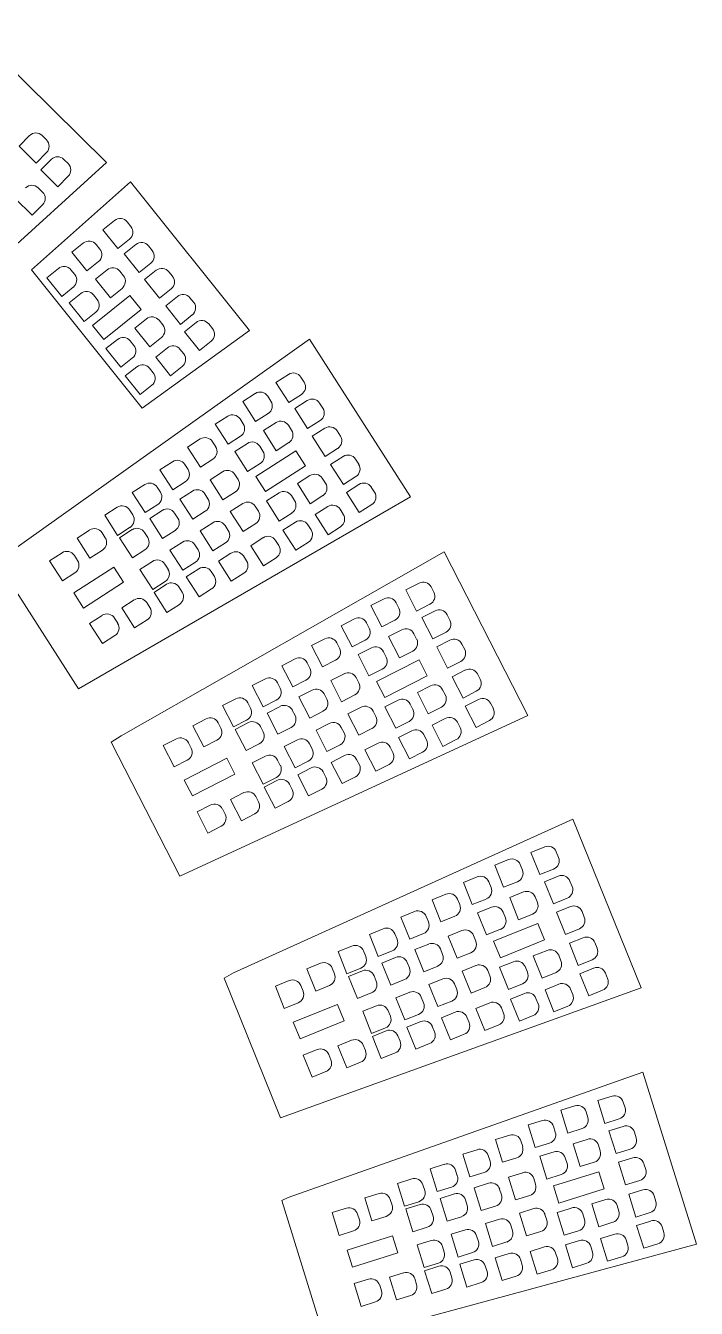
# Model space of a CAD drawing. Header units: millimetres. Extents: x -84 to 575, y 84 to 995.
# Drawn here: x 444.5 to 557, y 706.8 to 921.9 of the extents above; entities that cross this region are included whole.
import ezdxf

# ---------------------------------------------------------------- set-up
doc = ezdxf.new("R2010")
doc.units = ezdxf.units.MM

msp = doc.modelspace()

# ---------------------------------------------------------------- linework, layer by layer
at = {"color": 7, "linetype": 'Continuous', "lineweight": 15}
for p, q in [((434.86, 921.93), (458.08, 898.98)), ((443.44, 901.71), (445.19, 903.49)), ((447.32, 903.5), (448.03, 902.8)), ((446.28, 898.9), (443.44, 901.71)), ((448.04, 900.68), (446.28, 898.9)), ((447.07, 897.73), (448.82, 899.5)), ((450.95, 899.51), (451.66, 898.81)), ((458.08, 898.98), (410.46, 855.74)), ((449.91, 894.91), (447.07, 897.73)), ((445.53, 880.97), (462.1, 895.75)), ((451.67, 896.69), (449.91, 894.91)), ((462.1, 895.75), (482.06, 870.8)), ((445.61, 890.13), (442.77, 892.95)), ((446.65, 894.74), (447.36, 894.03)), ((447.37, 891.91), (445.61, 890.13)), ((457.48, 887.71), (459.43, 889.27)), ((461.54, 889.03), (462.16, 888.25)), ((459.97, 884.58), (457.48, 887.71)), ((452.27, 883.93), (454.23, 885.5)), ((456.33, 885.26), (456.96, 884.48)), ((461.93, 886.14), (459.97, 884.58)), ((461.06, 883.68), (463.02, 885.24)), ((465.12, 885.01), (465.75, 884.22)), ((454.77, 880.81), (452.27, 883.93)), ((456.72, 882.37), (454.77, 880.81)), ((463.56, 880.55), (461.06, 883.68)), ((465.51, 882.12), (463.56, 880.55)), ((445.53, 880.97), (464.07, 857.8)), ((448.07, 879.65), (450.02, 881.21)), ((452.13, 880.98), (452.76, 880.2)), ((456.24, 879.45), (458.19, 881.01)), ((460.3, 880.77), (460.92, 879.99)), ((464.47, 879.35), (466.43, 880.92)), ((468.53, 880.68), (469.16, 879.9)), ((450.57, 876.53), (448.07, 879.65)), ((452.52, 878.09), (450.57, 876.53)), ((458.74, 876.32), (456.24, 879.45)), ((460.69, 877.88), (458.74, 876.32)), ((466.97, 876.23), (464.47, 879.35)), ((468.93, 877.79), (466.97, 876.23)), ((451.82, 875.46), (453.78, 877.03)), ((454.32, 872.34), (451.82, 875.46)), ((455.76, 871.66), (462.01, 876.66)), ((455.88, 876.79), (456.51, 876.01)), ((462.01, 876.66), (463.88, 874.32)), ((468.02, 874.98), (469.98, 876.54)), ((472.08, 876.31), (472.71, 875.52)), ((456.27, 873.9), (454.32, 872.34)), ((463.88, 874.32), (457.63, 869.32)), ((470.52, 871.85), (468.02, 874.98)), ((472.47, 873.42), (470.52, 871.85)), ((457.63, 869.32), (455.76, 871.66)), ((462.83, 871.2), (464.79, 872.76)), ((465.33, 868.08), (462.83, 871.2)), ((466.89, 872.53), (467.52, 871.75)), ((471.16, 870.59), (473.12, 872.16)), ((475.23, 871.92), (475.85, 871.14)), ((441.78, 833.55), (492.13, 869.35)), ((457.98, 867.77), (459.93, 869.33)), ((462.04, 869.1), (462.67, 868.31)), ((482.06, 870.8), (464.07, 857.8)), ((467.28, 869.64), (465.33, 868.08)), ((473.66, 867.47), (471.16, 870.59)), ((475.62, 869.03), (473.66, 867.47)), ((492.13, 869.35), (509.04, 842.92)), ((460.48, 864.64), (457.98, 867.77)), ((466.34, 866.35), (468.29, 867.91)), ((470.4, 867.67), (471.03, 866.89)), ((462.43, 866.21), (460.48, 864.64)), ((461.24, 863.19), (463.19, 864.75)), ((468.84, 863.22), (466.34, 866.35)), ((470.79, 864.79), (468.84, 863.22)), ((463.74, 860.06), (461.24, 863.19)), ((465.3, 864.51), (465.93, 863.73)), ((486.5, 862.12), (488.61, 863.46)), ((490.68, 863.01), (491.22, 862.17)), ((465.69, 861.63), (463.74, 860.06)), ((488.66, 858.75), (486.5, 862.12)), ((480.93, 858.91), (483.04, 860.26)), ((483.09, 855.54), (480.93, 858.91)), ((485.11, 859.8), (485.65, 858.96)), ((490.76, 860.09), (488.66, 858.75)), ((489.65, 857.73), (491.75, 859.08)), ((493.82, 858.63), (494.36, 857.78)), ((476.3, 855.1), (478.41, 856.44)), ((485.19, 856.89), (483.09, 855.54)), ((491.8, 854.36), (489.65, 857.73)), ((478.46, 851.73), (476.3, 855.1)), ((480.48, 855.99), (481.02, 855.15)), ((484.4, 854.03), (486.51, 855.38)), ((486.56, 850.66), (484.4, 854.03)), ((488.58, 854.92), (489.12, 854.08)), ((493.91, 855.71), (491.8, 854.36)), ((492.58, 853.07), (494.69, 854.42)), ((496.76, 853.97), (497.3, 853.12)), ((471.67, 851.28), (473.78, 852.63)), ((475.85, 852.17), (476.39, 851.33)), ((480.56, 853.07), (478.46, 851.73)), ((479.59, 850.54), (481.7, 851.88)), ((488.66, 852.01), (486.56, 850.66)), ((494.74, 849.7), (492.58, 853.07)), ((473.83, 847.91), (471.67, 851.28)), ((481.75, 847.17), (479.59, 850.54)), ((483.11, 846.34), (489.84, 850.65)), ((483.77, 851.43), (484.31, 850.59)), ((489.84, 850.65), (491.46, 848.13)), ((496.84, 851.05), (494.74, 849.7)), ((495.65, 848.35), (497.76, 849.7)), ((467.04, 847.46), (469.15, 848.81)), ((469.2, 844.09), (467.04, 847.46)), ((471.22, 848.36), (471.76, 847.51)), ((475.93, 849.26), (473.83, 847.91)), ((483.85, 848.51), (481.75, 847.17)), ((491.46, 848.13), (484.72, 843.81)), ((497.81, 844.98), (495.65, 848.35)), ((499.83, 849.24), (500.37, 848.4)), ((471.3, 845.44), (469.2, 844.09)), ((475.44, 845.77), (477.55, 847.12)), ((477.6, 842.4), (475.44, 845.77)), ((479.62, 846.67), (480.16, 845.82)), ((484.72, 843.81), (483.11, 846.34)), ((490.09, 845.14), (492.2, 846.49)), ((494.27, 846.03), (494.81, 845.19)), ((499.91, 846.33), (497.81, 844.98)), ((462.41, 843.65), (464.52, 845)), ((464.57, 840.28), (462.41, 843.65)), ((466.59, 844.54), (467.13, 843.7)), ((470.39, 842.54), (472.49, 843.89)), ((474.56, 843.43), (475.1, 842.59)), ((479.7, 843.75), (477.6, 842.4)), ((484.91, 842.24), (487.01, 843.58)), ((492.25, 841.77), (490.09, 845.14)), ((498.31, 843.66), (500.42, 845.01)), ((500.47, 840.29), (498.31, 843.66)), ((502.49, 844.55), (503.03, 843.71)), ((509.04, 842.92), (453.4, 810.71)), ((457.78, 839.83), (459.89, 841.18)), ((466.67, 841.63), (464.57, 840.28)), ((472.54, 839.17), (470.39, 842.54)), ((478.84, 840.46), (480.95, 841.81)), ((483.02, 841.35), (483.56, 840.51)), ((487.06, 838.87), (484.91, 842.24)), ((489.08, 843.13), (489.62, 842.29)), ((494.35, 843.12), (492.25, 841.77)), ((493.07, 839.94), (495.18, 841.29)), ((502.58, 841.64), (500.47, 840.29)), ((459.94, 836.46), (457.78, 839.83)), ((461.96, 840.72), (462.5, 839.88)), ((465.33, 839.3), (467.44, 840.65)), ((467.49, 835.94), (465.33, 839.3)), ((469.51, 840.2), (470.05, 839.35)), ((474.65, 840.52), (472.54, 839.17)), ((481, 837.09), (478.84, 840.46)), ((489.17, 840.21), (487.06, 838.87)), ((495.23, 836.57), (493.07, 839.94)), ((497.25, 840.83), (497.79, 839.99)), ((453.15, 836.02), (455.26, 837.36)), ((457.33, 836.91), (457.87, 836.07)), ((462.04, 837.81), (459.94, 836.46)), ((460.28, 836.07), (462.38, 837.42)), ((464.46, 836.96), (464.99, 836.12)), ((469.59, 837.28), (467.49, 835.94)), ((473.79, 837.22), (475.89, 838.57)), ((475.94, 833.86), (473.79, 837.22)), ((477.96, 838.12), (478.5, 837.28)), ((483.1, 838.44), (481, 837.09)), ((487.67, 837.34), (489.77, 838.68)), ((489.82, 833.97), (487.67, 837.34)), ((491.84, 838.23), (492.38, 837.39)), ((497.33, 837.92), (495.23, 836.57)), ((455.31, 832.65), (453.15, 836.02)), ((462.43, 832.7), (460.28, 836.07)), ((468.73, 833.99), (470.84, 835.34)), ((472.91, 834.88), (473.45, 834.04)), ((478.05, 835.2), (475.94, 833.86)), ((482.26, 834.73), (484.37, 836.08)), ((484.42, 831.36), (482.26, 834.73)), ((486.44, 835.62), (486.98, 834.78)), ((491.93, 835.31), (489.82, 833.97)), ((448.52, 832.2), (450.63, 833.55)), ((452.7, 833.09), (453.24, 832.25)), ((457.41, 833.99), (455.31, 832.65)), ((460.53, 802.87), (514.69, 833.71)), ((464.54, 834.05), (462.43, 832.7)), ((470.89, 830.62), (468.73, 833.99)), ((476.86, 832.12), (478.96, 833.47)), ((481.04, 833.02), (481.57, 832.18)), ((486.52, 832.71), (484.42, 831.36)), ((514.69, 833.71), (528.76, 806.24)), ((453.4, 810.71), (439.81, 831.93)), ((450.68, 828.83), (448.52, 832.2)), ((452.59, 826.81), (459.33, 831.12)), ((459.33, 831.12), (460.94, 828.6)), ((463.68, 830.76), (465.78, 832.1)), ((465.83, 827.39), (463.68, 830.76)), ((467.86, 831.65), (468.4, 830.81)), ((472.99, 831.97), (470.89, 830.62)), ((471.45, 829.52), (473.56, 830.87)), ((475.63, 830.41), (476.17, 829.57)), ((479.01, 828.76), (476.86, 832.12)), ((452.78, 830.18), (450.68, 828.83)), ((460.94, 828.6), (454.21, 824.28)), ((467.94, 828.73), (465.83, 827.39)), ((466.05, 826.91), (468.15, 828.26)), ((473.61, 826.15), (471.45, 829.52)), ((481.12, 830.1), (479.01, 828.76)), ((508.26, 827.33), (510.49, 828.47)), ((454.21, 824.28), (452.59, 826.81)), ((468.2, 823.54), (466.05, 826.91)), ((470.23, 827.81), (470.77, 826.96)), ((475.71, 827.5), (473.61, 826.15)), ((510.08, 823.77), (508.26, 827.33)), ((512.51, 827.82), (512.96, 826.93)), ((460.64, 824.31), (462.75, 825.66)), ((462.8, 820.94), (460.64, 824.31)), ((464.82, 825.2), (465.36, 824.36)), ((470.31, 824.89), (468.2, 823.54)), ((502.41, 824.68), (504.63, 825.81)), ((504.23, 821.11), (502.41, 824.68)), ((506.65, 825.16), (507.11, 824.27)), ((512.31, 824.91), (510.08, 823.77)), ((510.97, 822.67), (513.19, 823.8)), ((455.24, 821.7), (457.34, 823.05)), ((457.4, 818.33), (455.24, 821.7)), ((459.42, 822.59), (459.96, 821.75)), ((464.91, 822.29), (462.8, 820.94)), ((497.43, 821.32), (499.66, 822.46)), ((501.68, 821.81), (502.13, 820.92)), ((506.46, 822.25), (504.23, 821.11)), ((512.79, 819.11), (510.97, 822.67)), ((515.21, 823.15), (515.67, 822.26)), ((459.5, 819.68), (457.4, 818.33)), ((499.26, 817.76), (497.43, 821.32)), ((505.39, 819.48), (507.62, 820.62)), ((509.64, 819.97), (510.09, 819.08)), ((515.02, 820.24), (512.79, 819.11)), ((492.46, 817.97), (494.68, 819.11)), ((494.28, 814.41), (492.46, 817.97)), ((496.7, 818.46), (497.16, 817.56)), ((501.48, 818.9), (499.26, 817.76)), ((500.27, 816.47), (502.5, 817.61)), ((507.22, 815.92), (505.39, 819.48)), ((513.45, 817.75), (515.67, 818.88)), ((515.27, 814.18), (513.45, 817.75)), ((517.69, 818.23), (518.15, 817.34)), ((487.48, 814.61), (489.71, 815.75)), ((496.51, 815.55), (494.28, 814.41)), ((502.1, 812.91), (500.27, 816.47)), ((503.37, 811.95), (510.49, 815.6)), ((504.52, 816.96), (504.97, 816.06)), ((509.44, 817.06), (507.22, 815.92)), ((510.49, 815.6), (511.85, 812.93)), ((517.49, 815.32), (515.27, 814.18)), ((489.31, 811.05), (487.48, 814.61)), ((491.73, 815.1), (492.18, 814.21)), ((495.68, 812.12), (497.91, 813.26)), ((504.32, 814.05), (502.1, 812.91)), ((516.05, 812.75), (518.27, 813.89)), ((520.29, 813.24), (520.75, 812.35)), ((482.51, 811.26), (484.73, 812.4)), ((484.33, 807.7), (482.51, 811.26)), ((486.75, 811.75), (487.21, 810.86)), ((491.53, 812.19), (489.31, 811.05)), ((497.5, 808.56), (495.68, 812.12)), ((499.93, 812.61), (500.38, 811.72)), ((504.73, 809.28), (503.37, 811.95)), ((511.85, 812.93), (504.73, 809.28)), ((510.21, 810.09), (512.43, 811.23)), ((517.87, 809.19), (516.05, 812.75)), ((477.53, 807.91), (479.76, 809.04)), ((486.56, 808.84), (484.33, 807.7)), ((490.34, 809.39), (492.57, 810.53)), ((492.16, 805.83), (490.34, 809.39)), ((494.58, 809.88), (495.04, 808.99)), ((499.73, 809.7), (497.5, 808.56)), ((504.76, 807.69), (506.99, 808.83)), ((512.03, 806.53), (510.21, 810.09)), ((514.45, 810.57), (514.91, 809.68)), ((520.09, 810.33), (517.87, 809.19)), ((518.25, 807.82), (520.47, 808.96)), ((479.36, 804.34), (477.53, 807.91)), ((481.78, 808.39), (482.23, 807.5)), ((485, 806.66), (487.22, 807.79)), ((486.82, 803.1), (485, 806.66)), ((489.24, 807.14), (489.7, 806.25)), ((494.39, 806.97), (492.16, 805.83)), ((498.56, 806.51), (500.78, 807.65)), ((502.8, 807), (503.26, 806.11)), ((506.59, 804.13), (504.76, 807.69)), ((509.01, 808.18), (509.46, 807.29)), ((514.25, 807.66), (512.03, 806.53)), ((520.07, 804.26), (518.25, 807.82)), ((522.49, 808.31), (522.95, 807.42)), ((528.76, 806.24), (470.38, 779.32)), ((472.56, 804.55), (474.78, 805.69)), ((474.38, 800.99), (472.56, 804.55)), ((476.8, 805.04), (477.26, 804.15)), ((481.58, 805.48), (479.36, 804.34)), ((479.66, 803.92), (481.88, 805.06)), ((493.22, 803.77), (495.44, 804.91)), ((500.38, 802.95), (498.56, 806.51)), ((508.81, 805.27), (506.59, 804.13)), ((512.67, 804.63), (514.9, 805.77)), ((514.5, 801.07), (512.67, 804.63)), ((516.92, 805.12), (517.37, 804.23)), ((522.3, 805.4), (520.07, 804.26)), ((458.89, 801.77), (460.53, 802.87)), ((467.58, 801.2), (469.81, 802.34)), ((481.48, 800.36), (479.66, 803.92)), ((483.9, 804.41), (484.36, 803.52)), ((489.05, 804.23), (486.82, 803.1)), ((495.04, 800.21), (493.22, 803.77)), ((497.46, 804.26), (497.92, 803.37)), ((502.6, 804.09), (500.38, 802.95)), ((507.04, 802.55), (509.27, 803.69)), ((508.87, 798.99), (507.04, 802.55)), ((511.29, 803.04), (511.74, 802.15)), ((470.38, 779.32), (458.89, 801.77)), ((469.41, 797.64), (467.58, 801.2)), ((471.83, 801.68), (472.28, 800.79)), ((476.61, 802.13), (474.38, 800.99)), ((483.71, 801.5), (481.48, 800.36)), ((487.87, 801.04), (490.1, 802.18)), ((489.7, 797.48), (487.87, 801.04)), ((492.12, 801.53), (492.57, 800.64)), ((497.26, 801.35), (495.04, 800.21)), ((501.41, 800.48), (503.64, 801.62)), ((503.24, 796.92), (501.41, 800.48)), ((505.66, 800.97), (506.11, 800.08)), ((516.72, 802.21), (514.5, 801.07)), ((471.63, 798.78), (469.41, 797.64)), ((471.12, 795.44), (478.24, 799.09)), ((478.24, 799.09), (479.6, 796.42)), ((482.53, 798.31), (484.76, 799.45)), ((484.36, 794.75), (482.53, 798.31)), ((486.78, 798.79), (487.23, 797.9)), ((491.92, 798.62), (489.7, 797.48)), ((495.78, 798.4), (498.01, 799.54)), ((497.61, 794.84), (495.78, 798.4)), ((500.03, 798.89), (500.48, 798)), ((505.46, 798.06), (503.24, 796.92)), ((511.09, 800.13), (508.87, 798.99)), ((479.6, 796.42), (472.48, 792.77)), ((486.58, 795.88), (484.36, 794.75)), ((490.15, 796.33), (492.38, 797.47)), ((491.98, 792.77), (490.15, 796.33)), ((494.4, 796.82), (494.85, 795.93)), ((499.83, 795.98), (497.61, 794.84)), ((472.48, 792.77), (471.12, 795.44)), ((484.52, 794.25), (486.75, 795.39)), ((486.35, 790.69), (484.52, 794.25)), ((488.77, 794.74), (489.22, 793.85)), ((494.2, 793.91), (491.98, 792.77)), ((478.89, 792.18), (481.12, 793.32)), ((480.72, 788.62), (478.89, 792.18)), ((483.14, 792.67), (483.59, 791.78)), ((488.57, 791.83), (486.35, 790.69)), ((473.26, 790.1), (475.49, 791.24)), ((475.09, 786.54), (473.26, 790.1)), ((477.51, 790.59), (477.96, 789.7)), ((482.94, 789.76), (480.72, 788.62)), ((477.31, 787.68), (475.09, 786.54)), ((479.38, 763.08), (536.3, 788.86)), ((536.3, 788.86), (547.74, 760.57)), ((529.24, 783.28), (531.56, 784.22)), ((530.74, 779.57), (529.24, 783.28)), ((533.51, 783.39), (533.89, 782.46)), ((523.18, 781.16), (525.49, 782.09)), ((524.68, 777.45), (523.18, 781.16)), ((527.45, 781.26), (527.82, 780.34)), ((517.92, 778.26), (520.24, 779.19)), ((533.06, 780.51), (530.74, 779.57)), ((531.52, 778.39), (533.84, 779.33)), ((519.42, 774.55), (517.92, 778.26)), ((522.19, 778.36), (522.57, 777.44)), ((526.99, 778.38), (524.68, 777.45)), ((525.69, 775.72), (528.01, 776.66)), ((533.02, 774.68), (531.52, 778.39)), ((535.8, 778.5), (536.17, 777.57)), ((512.67, 775.36), (514.99, 776.29)), ((514.17, 771.65), (512.67, 775.36)), ((516.94, 775.47), (517.32, 774.54)), ((521.74, 775.48), (519.42, 774.55)), ((527.19, 772.01), (525.69, 775.72)), ((529.96, 775.83), (530.33, 774.9)), ((535.34, 775.62), (533.02, 774.68)), ((507.42, 772.46), (509.74, 773.4)), ((508.92, 768.75), (507.42, 772.46)), ((511.69, 772.57), (512.06, 771.64)), ((516.49, 772.59), (514.17, 771.65)), ((520.32, 773.17), (522.64, 774.11)), ((521.82, 769.46), (520.32, 773.17)), ((524.59, 773.28), (524.97, 772.35)), ((529.51, 772.95), (527.19, 772.01)), ((533.55, 773.27), (535.87, 774.21)), ((535.05, 769.56), (533.55, 773.27)), ((537.83, 773.38), (538.2, 772.45)), ((502.16, 769.56), (504.48, 770.5)), ((515.36, 769.25), (517.68, 770.19)), ((524.14, 770.4), (521.82, 769.46)), ((523, 768.4), (530.42, 771.4)), ((530.42, 771.4), (531.54, 768.62)), ((537.37, 770.5), (535.05, 769.56)), ((503.66, 765.85), (502.16, 769.56)), ((506.44, 769.67), (506.81, 768.74)), ((511.23, 769.69), (508.92, 768.75)), ((509.8, 767), (512.12, 767.94)), ((516.86, 765.54), (515.36, 769.25)), ((519.63, 769.36), (520.01, 768.43)), ((524.13, 765.62), (523, 768.4)), ((531.54, 768.62), (524.13, 765.62)), ((535.7, 768.06), (538.02, 769)), ((537.2, 764.36), (535.7, 768.06)), ((539.97, 768.17), (540.35, 767.25)), ((496.91, 766.66), (499.23, 767.6)), ((498.41, 762.95), (496.91, 766.66)), ((501.18, 766.77), (501.56, 765.84)), ((505.98, 766.79), (503.66, 765.85)), ((511.3, 763.29), (509.8, 767)), ((514.07, 767.11), (514.44, 766.18)), ((519.18, 766.48), (516.86, 765.54)), ((529.65, 765.93), (531.96, 766.87)), ((531.15, 762.22), (529.65, 765.93)), ((533.92, 766.04), (534.29, 765.11)), ((491.66, 763.76), (493.98, 764.7)), ((493.16, 760.05), (491.66, 763.76)), ((495.93, 763.87), (496.3, 762.94)), ((500.73, 763.89), (498.41, 762.95)), ((504.24, 764.75), (506.55, 765.69)), ((505.74, 761.04), (504.24, 764.75)), ((508.51, 764.86), (508.88, 763.93)), ((513.62, 764.23), (511.3, 763.29)), ((517.73, 763.4), (520.04, 764.34)), ((524.01, 764.03), (526.33, 764.97)), ((525.51, 760.32), (524.01, 764.03)), ((528.29, 764.14), (528.66, 763.21)), ((539.52, 765.29), (537.2, 764.36)), ((537.46, 762.96), (539.77, 763.9)), ((477.8, 762.2), (479.38, 763.08)), ((487.27, 738.78), (477.8, 762.2)), ((486.4, 760.86), (488.72, 761.8)), ((498.67, 762.5), (500.99, 763.44)), ((500.17, 758.8), (498.67, 762.5)), ((502.94, 762.61), (503.32, 761.69)), ((508.05, 761.98), (505.74, 761.04)), ((512.16, 761.15), (514.48, 762.09)), ((519.23, 759.69), (517.73, 763.4)), ((522, 763.51), (522.37, 762.58)), ((533.46, 763.16), (531.15, 762.22)), ((538.96, 759.26), (537.46, 762.96)), ((541.73, 763.07), (542.1, 762.15)), ((487.9, 757.15), (486.4, 760.86)), ((547.74, 760.57), (487.27, 738.78)), ((490.68, 760.97), (491.05, 760.04)), ((495.48, 760.99), (493.16, 760.05)), ((502.49, 759.73), (500.17, 758.8)), ((506.6, 758.9), (508.92, 759.84)), ((513.66, 757.44), (512.16, 761.15)), ((516.43, 761.26), (516.81, 760.33)), ((521.54, 760.63), (519.23, 759.69)), ((527.83, 761.26), (525.51, 760.32)), ((525.83, 758.71), (528.15, 759.65)), ((531.62, 760.28), (533.94, 761.21)), ((533.12, 756.57), (531.62, 760.28)), ((535.89, 760.38), (536.26, 759.46)), ((541.27, 760.19), (538.96, 759.26)), ((490.22, 758.09), (487.9, 757.15)), ((489.41, 754.82), (496.83, 757.82)), ((496.83, 757.82), (497.95, 755.03)), ((501.04, 756.65), (503.36, 757.59)), ((508.1, 755.2), (506.6, 758.9)), ((510.87, 759.01), (511.25, 758.09)), ((515.98, 758.38), (513.66, 757.44)), ((520.04, 757.14), (522.35, 758.08)), ((521.54, 753.43), (520.04, 757.14)), ((524.31, 757.25), (524.68, 756.32)), ((527.33, 755), (525.83, 758.71)), ((530.1, 758.82), (530.47, 757.89)), ((535.44, 757.5), (533.12, 756.57)), ((497.95, 755.03), (490.54, 752.04)), ((502.54, 752.95), (501.04, 756.65)), ((505.31, 756.76), (505.68, 755.84)), ((510.42, 756.13), (508.1, 755.2)), ((514.24, 755.58), (516.56, 756.51)), ((515.74, 751.87), (514.24, 755.58)), ((518.51, 755.68), (518.89, 754.76)), ((529.64, 755.94), (527.33, 755)), ((490.54, 752.04), (489.41, 754.82)), ((504.86, 753.88), (502.54, 752.95)), ((502.66, 752.44), (504.98, 753.38)), ((508.45, 754.01), (510.77, 754.95)), ((509.95, 750.3), (508.45, 754.01)), ((512.72, 754.12), (513.1, 753.19)), ((523.85, 754.37), (521.54, 753.43)), ((496.87, 750.87), (499.19, 751.81)), ((498.37, 747.17), (496.87, 750.87)), ((501.14, 750.98), (501.51, 750.06)), ((504.16, 748.73), (502.66, 752.44)), ((506.93, 752.55), (507.31, 751.62)), ((512.27, 751.24), (509.95, 750.3)), ((518.06, 752.8), (515.74, 751.87)), ((491.08, 749.31), (493.39, 750.24)), ((492.58, 745.6), (491.08, 749.31)), ((495.35, 749.42), (495.72, 748.49)), ((506.48, 749.67), (504.16, 748.73)), ((488.55, 725.43), (548.04, 746.45)), ((494.89, 746.54), (492.58, 745.6)), ((500.69, 748.1), (498.37, 747.17)), ((548.04, 746.45), (556.99, 717.62)), ((540.48, 741.68), (542.86, 742.42)), ((534.26, 740.06), (536.64, 740.81)), ((535.44, 736.24), (534.26, 740.06)), ((541.66, 737.86), (540.48, 741.68)), ((544.74, 741.43), (545.04, 740.48)), ((528.78, 737.61), (531.17, 738.35)), ((538.52, 739.82), (538.82, 738.86)), ((544.05, 738.6), (541.66, 737.86)), ((523.3, 735.16), (525.69, 735.9)), ((529.97, 733.79), (528.78, 737.61)), ((533.04, 737.37), (533.34, 736.41)), ((537.83, 736.99), (535.44, 736.24)), ((542.34, 736.62), (544.73, 737.36)), ((543.53, 732.8), (542.34, 736.62)), ((546.61, 736.37), (546.91, 735.42)), ((524.49, 731.34), (523.3, 735.16)), ((527.57, 734.91), (527.87, 733.96)), ((532.35, 734.53), (529.97, 733.79)), ((536.31, 734.44), (538.7, 735.18)), ((537.49, 730.62), (536.31, 734.44)), ((540.57, 734.19), (540.87, 733.24)), ((545.92, 733.54), (543.53, 732.8)), ((517.83, 732.71), (520.22, 733.45)), ((519.01, 728.89), (517.83, 732.71)), ((522.09, 732.46), (522.39, 731.51)), ((526.88, 732.08), (524.49, 731.34)), ((530.75, 732.34), (533.13, 733.09)), ((531.93, 728.52), (530.75, 732.34)), ((535.01, 732.1), (535.31, 731.14)), ((539.88, 731.36), (537.49, 730.62)), ((543.94, 731.35), (546.33, 732.09)), ((545.13, 727.53), (543.94, 731.35)), ((512.35, 730.25), (514.74, 731)), ((513.54, 726.43), (512.35, 730.25)), ((516.62, 730.01), (516.91, 729.05)), ((521.4, 729.63), (519.01, 728.89)), ((525.48, 728.85), (527.87, 729.59)), ((534.32, 729.27), (531.93, 728.52)), ((533.02, 727.37), (540.66, 729.74)), ((540.66, 729.74), (541.55, 726.87)), ((548.21, 731.1), (548.5, 730.15)), ((506.88, 727.8), (509.26, 728.54)), ((508.06, 723.98), (506.88, 727.8)), ((511.14, 727.56), (511.44, 726.6)), ((515.93, 727.18), (513.54, 726.43)), ((519.75, 727.07), (522.14, 727.81)), ((520.93, 723.25), (519.75, 727.07)), ((526.66, 725.03), (525.48, 728.85)), ((529.74, 728.6), (530.04, 727.65)), ((533.91, 724.5), (533.02, 727.37)), ((547.52, 728.27), (545.13, 727.53)), ((487.46, 724.95), (488.55, 725.43)), ((494.95, 700.81), (487.46, 724.95)), ((501.4, 725.35), (503.79, 726.09)), ((502.59, 721.53), (501.4, 725.35)), ((505.67, 725.1), (505.96, 724.15)), ((514.02, 725.29), (516.41, 726.03)), ((515.2, 721.47), (514.02, 725.29)), ((518.28, 725.05), (518.58, 724.09)), ((524.01, 726.83), (524.31, 725.87)), ((529.05, 725.77), (526.66, 725.03)), ((541.55, 726.87), (533.91, 724.5)), ((539.44, 724.36), (541.83, 725.1)), ((545.65, 725.98), (548.04, 726.72)), ((546.84, 722.16), (545.65, 725.98)), ((549.91, 725.73), (550.21, 724.78)), ((495.92, 722.9), (498.31, 723.64)), ((497.11, 719.08), (495.92, 722.9)), ((510.45, 724.72), (508.06, 723.98)), ((508.29, 723.51), (510.67, 724.25)), ((509.47, 719.69), (508.29, 723.51)), ((512.55, 723.27), (512.85, 722.31)), ((523.32, 723.99), (520.93, 723.25)), ((527.35, 722.83), (529.74, 723.57)), ((528.53, 719.01), (527.35, 722.83)), ((533.67, 722.93), (536.06, 723.67)), ((534.85, 719.11), (533.67, 722.93)), ((540.63, 720.54), (539.44, 724.36)), ((543.7, 724.11), (544, 723.15)), ((549.22, 722.9), (546.84, 722.16)), ((500.19, 722.65), (500.49, 721.69)), ((504.97, 722.27), (502.59, 721.53)), ((517.59, 722.21), (515.2, 721.47)), ((521.62, 721.05), (524.01, 721.79)), ((522.8, 717.23), (521.62, 721.05)), ((525.88, 720.8), (526.18, 719.85)), ((531.61, 722.58), (531.91, 721.62)), ((537.93, 722.69), (538.23, 721.73)), ((543.01, 721.28), (540.63, 720.54)), ((546.97, 720.75), (549.36, 721.49)), ((548.16, 716.93), (546.97, 720.75)), ((499.5, 719.82), (497.11, 719.08)), ((498.42, 716.62), (506.06, 718.99)), ((506.06, 718.99), (506.95, 716.13)), ((511.86, 720.43), (509.47, 719.69)), ((515.89, 719.27), (518.28, 720.01)), ((517.07, 715.45), (515.89, 719.27)), ((520.15, 719.02), (520.45, 718.07)), ((530.92, 719.75), (528.53, 719.01)), ((537.24, 719.85), (534.85, 719.11)), ((540.93, 718.56), (543.32, 719.3)), ((542.12, 714.74), (540.93, 718.56)), ((551.24, 720.5), (551.54, 719.55)), ((556.99, 717.62), (494.95, 700.81)), ((499.31, 713.76), (498.42, 716.62)), ((510.16, 717.49), (512.55, 718.23)), ((511.34, 713.67), (510.16, 717.49)), ((514.42, 717.24), (514.72, 716.29)), ((525.19, 717.97), (522.8, 717.23)), ((529.13, 716.4), (531.52, 717.14)), ((530.32, 712.58), (529.13, 716.4)), ((535.03, 717.48), (537.42, 718.22)), ((536.22, 713.66), (535.03, 717.48)), ((539.3, 717.23), (539.59, 716.28)), ((545.2, 718.31), (545.5, 717.36)), ((550.55, 717.67), (548.16, 716.93)), ((506.95, 716.13), (499.31, 713.76)), ((513.73, 714.41), (511.34, 713.67)), ((519.46, 716.19), (517.07, 715.45)), ((517.33, 714.23), (519.71, 714.98)), ((518.51, 710.41), (517.33, 714.23)), ((523.23, 715.32), (525.62, 716.06)), ((524.41, 711.5), (523.23, 715.32)), ((527.49, 715.07), (527.79, 714.11)), ((533.4, 716.15), (533.69, 715.19)), ((538.61, 714.4), (536.22, 713.66)), ((544.51, 715.48), (542.12, 714.74)), ((505.52, 712.07), (507.91, 712.82)), ((506.71, 708.25), (505.52, 712.07)), ((511.42, 713.15), (513.81, 713.9)), ((512.61, 709.33), (511.42, 713.15)), ((515.69, 712.91), (515.99, 711.95)), ((521.59, 713.99), (521.89, 713.03)), ((526.8, 712.24), (524.41, 711.5)), ((532.7, 713.32), (530.32, 712.58)), ((499.62, 710.99), (502.01, 711.73)), ((500.81, 707.17), (499.62, 710.99)), ((503.89, 710.75), (504.18, 709.79)), ((509.79, 711.83), (510.08, 710.87)), ((515, 710.08), (512.61, 709.33)), ((520.9, 711.16), (518.51, 710.41)), ((503.19, 707.91), (500.81, 707.17)), ((509.1, 709), (506.71, 708.25))]:
    msp.add_line(p, q, dxfattribs=at)
for centre, start, end in [((446.26, 902.44), 45.3262, 135.3262), ((446.97, 901.73), 315.3262, 45.3262), ((449.89, 898.45), 45.3262, 135.3262), ((450.6, 897.75), 315.3262, 45.3262), ((445.59, 893.67), 45.3262, 135.3262), ((446.31, 892.97), 315.3262, 45.3262), ((460.37, 888.1), 38.6588, 128.6588), ((460.99, 887.32), 308.6588, 38.6588), ((455.16, 884.32), 38.6588, 128.6588), ((455.79, 883.54), 308.6588, 38.6588), ((463.95, 884.07), 38.6588, 128.6588), ((464.58, 883.29), 308.6588, 38.6588), ((450.96, 880.04), 38.6588, 128.6588), ((451.59, 879.26), 308.6588, 38.6588), ((459.13, 879.84), 38.6588, 128.6588), ((459.75, 879.05), 308.6588, 38.6588), ((467.36, 879.74), 38.6588, 128.6588), ((467.99, 878.96), 308.6588, 38.6588), ((454.71, 875.85), 38.6588, 128.6588), ((455.34, 875.07), 308.6588, 38.6588), ((470.91, 875.37), 38.6588, 128.6588), ((471.54, 874.59), 308.6588, 38.6588), ((465.72, 871.59), 38.6588, 128.6588), ((466.35, 870.81), 308.6588, 38.6588), ((474.05, 870.98), 38.6588, 128.6588), ((474.68, 870.2), 308.6588, 38.6588), ((460.87, 868.16), 38.6588, 128.6588), ((461.49, 867.38), 308.6588, 38.6588), ((469.23, 866.74), 38.6588, 128.6588), ((469.86, 865.96), 308.6588, 38.6588), ((464.13, 863.58), 38.6588, 128.6588), ((464.76, 862.8), 308.6588, 38.6588), ((489.42, 862.2), 32.6175, 122.6175), ((483.85, 859), 32.6175, 122.6175), ((489.96, 861.36), 302.6175, 32.6175), ((484.39, 858.15), 302.6175, 32.6175), ((492.56, 857.82), 32.6175, 122.6175), ((479.22, 855.18), 32.6175, 122.6175), ((493.1, 856.97), 302.6175, 32.6175), ((479.75, 854.34), 302.6175, 32.6175), ((487.32, 854.11), 32.6175, 122.6175), ((487.85, 853.27), 302.6175, 32.6175), ((495.5, 853.16), 32.6175, 122.6175), ((474.59, 851.36), 32.6175, 122.6175), ((482.51, 850.62), 32.6175, 122.6175), ((496.04, 852.31), 302.6175, 32.6175), ((475.12, 850.52), 302.6175, 32.6175), ((483.05, 849.78), 302.6175, 32.6175), ((498.57, 848.43), 32.6175, 122.6175), ((469.96, 847.55), 32.6175, 122.6175), ((470.49, 846.71), 302.6175, 32.6175), ((499.1, 847.59), 302.6175, 32.6175), ((478.35, 845.86), 32.6175, 122.6175), ((478.89, 845.01), 302.6175, 32.6175), ((493.01, 845.22), 32.6175, 122.6175), ((465.33, 843.73), 32.6175, 122.6175), ((465.86, 842.89), 302.6175, 32.6175), ((473.3, 842.62), 32.6175, 122.6175), ((487.82, 842.32), 32.6175, 122.6175), ((493.55, 844.38), 302.6175, 32.6175), ((501.23, 843.74), 32.6175, 122.6175), ((501.77, 842.9), 302.6175, 32.6175), ((460.7, 839.92), 32.6175, 122.6175), ((473.84, 841.78), 302.6175, 32.6175), ((481.75, 840.54), 32.6175, 122.6175), ((488.36, 841.48), 302.6175, 32.6175), ((495.99, 840.03), 32.6175, 122.6175), ((461.23, 839.07), 302.6175, 32.6175), ((468.25, 839.39), 32.6175, 122.6175), ((468.79, 838.55), 302.6175, 32.6175), ((482.29, 839.7), 302.6175, 32.6175), ((490.58, 837.42), 32.6175, 122.6175), ((496.52, 839.18), 302.6175, 32.6175), ((456.07, 836.1), 32.6175, 122.6175), ((463.19, 836.15), 32.6175, 122.6175), ((476.7, 837.31), 32.6175, 122.6175), ((477.24, 836.47), 302.6175, 32.6175), ((491.12, 836.58), 302.6175, 32.6175), ((456.6, 835.26), 302.6175, 32.6175), ((463.73, 835.31), 302.6175, 32.6175), ((471.65, 834.07), 32.6175, 122.6175), ((485.18, 834.81), 32.6175, 122.6175), ((485.72, 833.97), 302.6175, 32.6175), ((451.44, 832.28), 32.6175, 122.6175), ((472.19, 833.23), 302.6175, 32.6175), ((479.77, 832.21), 32.6175, 122.6175), ((451.97, 831.44), 302.6175, 32.6175), ((466.59, 830.84), 32.6175, 122.6175), ((467.13, 830), 302.6175, 32.6175), ((474.37, 829.6), 32.6175, 122.6175), ((480.31, 831.37), 302.6175, 32.6175), ((468.96, 827), 32.6175, 122.6175), ((474.91, 828.76), 302.6175, 32.6175), ((511.17, 827.13), 27.1101, 117.1101), ((469.5, 826.16), 302.6175, 32.6175), ((505.32, 824.48), 27.1101, 117.1101), ((511.63, 826.24), 297.1101, 27.1101), ((463.56, 824.39), 32.6175, 122.6175), ((464.1, 823.55), 302.6175, 32.6175), ((505.77, 823.59), 297.1101, 27.1101), ((513.88, 822.47), 27.1101, 117.1101), ((458.15, 821.79), 32.6175, 122.6175), ((458.69, 820.94), 302.6175, 32.6175), ((500.34, 821.13), 27.1101, 117.1101), ((514.33, 821.58), 297.1101, 27.1101), ((500.8, 820.24), 297.1101, 27.1101), ((508.3, 819.29), 27.1101, 117.1101), ((495.37, 817.77), 27.1101, 117.1101), ((495.82, 816.88), 297.1101, 27.1101), ((503.18, 816.27), 27.1101, 117.1101), ((508.76, 818.4), 297.1101, 27.1101), ((516.35, 817.55), 27.1101, 117.1101), ((490.39, 814.42), 27.1101, 117.1101), ((503.64, 815.38), 297.1101, 27.1101), ((516.81, 816.66), 297.1101, 27.1101), ((490.85, 813.53), 297.1101, 27.1101), ((498.59, 811.93), 27.1101, 117.1101), ((518.96, 812.55), 27.1101, 117.1101), ((485.42, 811.06), 27.1101, 117.1101), ((499.05, 811.04), 297.1101, 27.1101), ((513.11, 809.89), 27.1101, 117.1101), ((519.41, 811.66), 297.1101, 27.1101), ((480.44, 807.71), 27.1101, 117.1101), ((485.87, 810.17), 297.1101, 27.1101), ((493.25, 809.19), 27.1101, 117.1101), ((493.7, 808.3), 297.1101, 27.1101), ((507.67, 807.5), 27.1101, 117.1101), ((513.57, 809), 297.1101, 27.1101), ((521.16, 807.63), 27.1101, 117.1101), ((480.9, 806.82), 297.1101, 27.1101), ((487.91, 806.46), 27.1101, 117.1101), ((501.46, 806.31), 27.1101, 117.1101), ((508.13, 806.61), 297.1101, 27.1101), ((521.61, 806.74), 297.1101, 27.1101), ((475.47, 804.36), 27.1101, 117.1101), ((482.57, 803.73), 27.1101, 117.1101), ((488.36, 805.57), 297.1101, 27.1101), ((496.12, 803.58), 27.1101, 117.1101), ((501.92, 805.42), 297.1101, 27.1101), ((515.58, 804.43), 27.1101, 117.1101), ((470.49, 801), 27.1101, 117.1101), ((475.92, 803.47), 297.1101, 27.1101), ((483.02, 802.84), 297.1101, 27.1101), ((490.78, 800.84), 27.1101, 117.1101), ((496.58, 802.69), 297.1101, 27.1101), ((509.95, 802.36), 27.1101, 117.1101), ((516.04, 803.54), 297.1101, 27.1101), ((470.95, 800.11), 297.1101, 27.1101), ((491.24, 799.95), 297.1101, 27.1101), ((504.32, 800.28), 27.1101, 117.1101), ((510.41, 801.47), 297.1101, 27.1101), ((485.44, 798.11), 27.1101, 117.1101), ((498.69, 798.21), 27.1101, 117.1101), ((499.15, 797.32), 297.1101, 27.1101), ((504.78, 799.39), 297.1101, 27.1101), ((485.9, 797.22), 297.1101, 27.1101), ((493.06, 796.13), 27.1101, 117.1101), ((493.52, 795.24), 297.1101, 27.1101), ((487.43, 794.06), 27.1101, 117.1101), ((487.89, 793.17), 297.1101, 27.1101), ((481.8, 791.98), 27.1101, 117.1101), ((482.26, 791.09), 297.1101, 27.1101), ((476.17, 789.91), 27.1101, 117.1101), ((476.63, 789.02), 297.1101, 27.1101), ((532.12, 782.83), 22.0152, 112.0152), ((526.06, 780.7), 22.0152, 112.0152), ((532.5, 781.9), 292.0152, 22.0152), ((520.8, 777.8), 22.0152, 112.0152), ((526.43, 779.77), 292.0152, 22.0152), ((534.4, 777.94), 22.0152, 112.0152), ((521.18, 776.88), 292.0152, 22.0152), ((528.57, 775.27), 22.0152, 112.0152), ((534.78, 777.01), 292.0152, 22.0152), ((515.55, 774.9), 22.0152, 112.0152), ((515.93, 773.98), 292.0152, 22.0152), ((528.94, 774.34), 292.0152, 22.0152), ((510.3, 772), 22.0152, 112.0152), ((523.2, 772.72), 22.0152, 112.0152), ((523.58, 771.79), 292.0152, 22.0152), ((536.43, 772.82), 22.0152, 112.0152), ((536.81, 771.89), 292.0152, 22.0152), ((505.04, 769.11), 22.0152, 112.0152), ((510.67, 771.08), 292.0152, 22.0152), ((518.24, 768.8), 22.0152, 112.0152), ((505.42, 768.18), 292.0152, 22.0152), ((512.68, 766.55), 22.0152, 112.0152), ((518.62, 767.87), 292.0152, 22.0152), ((538.58, 767.61), 22.0152, 112.0152), ((499.79, 766.21), 22.0152, 112.0152), ((500.17, 765.28), 292.0152, 22.0152), ((507.12, 764.3), 22.0152, 112.0152), ((513.05, 765.62), 292.0152, 22.0152), ((532.53, 765.48), 22.0152, 112.0152), ((538.96, 766.68), 292.0152, 22.0152), ((494.54, 763.31), 22.0152, 112.0152), ((507.49, 763.37), 292.0152, 22.0152), ((520.61, 762.95), 22.0152, 112.0152), ((526.89, 763.58), 22.0152, 112.0152), ((532.9, 764.55), 292.0152, 22.0152), ((540.34, 762.51), 22.0152, 112.0152), ((489.28, 760.41), 22.0152, 112.0152), ((494.91, 762.38), 292.0152, 22.0152), ((501.55, 762.05), 22.0152, 112.0152), ((501.93, 761.12), 292.0152, 22.0152), ((515.04, 760.7), 22.0152, 112.0152), ((520.98, 762.02), 292.0152, 22.0152), ((527.27, 762.65), 292.0152, 22.0152), ((540.71, 761.58), 292.0152, 22.0152), ((489.66, 759.48), 292.0152, 22.0152), ((509.48, 758.45), 22.0152, 112.0152), ((515.42, 759.77), 292.0152, 22.0152), ((528.71, 758.26), 22.0152, 112.0152), ((534.5, 759.82), 22.0152, 112.0152), ((534.87, 758.9), 292.0152, 22.0152), ((503.92, 756.2), 22.0152, 112.0152), ((509.86, 757.52), 292.0152, 22.0152), ((522.92, 756.69), 22.0152, 112.0152), ((529.08, 757.33), 292.0152, 22.0152), ((504.29, 755.27), 292.0152, 22.0152), ((511.33, 753.55), 22.0152, 112.0152), ((517.12, 755.12), 22.0152, 112.0152), ((523.29, 755.76), 292.0152, 22.0152), ((505.54, 751.99), 22.0152, 112.0152), ((511.71, 752.63), 292.0152, 22.0152), ((517.5, 754.19), 292.0152, 22.0152), ((499.75, 750.42), 22.0152, 112.0152), ((505.92, 751.06), 292.0152, 22.0152), ((493.96, 748.85), 22.0152, 112.0152), ((500.12, 749.49), 292.0152, 22.0152), ((494.33, 747.93), 292.0152, 22.0152), ((543.31, 740.99), 17.2513, 107.2513), ((537.09, 739.37), 17.2513, 107.2513), ((543.6, 740.03), 287.2513, 17.2513), ((531.61, 736.92), 17.2513, 107.2513), ((537.38, 738.42), 287.2513, 17.2513), ((526.14, 734.47), 17.2513, 107.2513), ((531.91, 735.97), 287.2513, 17.2513), ((545.18, 735.93), 17.2513, 107.2513), ((520.66, 732.02), 17.2513, 107.2513), ((526.43, 733.51), 287.2513, 17.2513), ((539.14, 733.75), 17.2513, 107.2513), ((545.47, 734.97), 287.2513, 17.2513), ((520.96, 731.06), 287.2513, 17.2513), ((533.58, 731.65), 17.2513, 107.2513), ((539.44, 732.79), 287.2513, 17.2513), ((546.77, 730.66), 17.2513, 107.2513), ((515.18, 729.56), 17.2513, 107.2513), ((528.31, 728.16), 17.2513, 107.2513), ((533.87, 730.7), 287.2513, 17.2513), ((547.07, 729.7), 287.2513, 17.2513), ((509.71, 727.11), 17.2513, 107.2513), ((515.48, 728.61), 287.2513, 17.2513), ((522.58, 726.38), 17.2513, 107.2513), ((528.61, 727.2), 287.2513, 17.2513), ((504.23, 724.66), 17.2513, 107.2513), ((510.01, 726.16), 287.2513, 17.2513), ((516.85, 724.6), 17.2513, 107.2513), ((522.88, 725.43), 287.2513, 17.2513), ((542.27, 723.66), 17.2513, 107.2513), ((548.48, 725.29), 17.2513, 107.2513), ((498.76, 722.2), 17.2513, 107.2513), ((504.53, 723.7), 287.2513, 17.2513), ((511.12, 722.82), 17.2513, 107.2513), ((517.15, 723.65), 287.2513, 17.2513), ((530.18, 722.14), 17.2513, 107.2513), ((536.5, 722.24), 17.2513, 107.2513), ((542.57, 722.71), 287.2513, 17.2513), ((548.78, 724.33), 287.2513, 17.2513), ((499.05, 721.25), 287.2513, 17.2513), ((511.42, 721.87), 287.2513, 17.2513), ((524.45, 720.36), 17.2513, 107.2513), ((530.48, 721.18), 287.2513, 17.2513), ((536.8, 721.29), 287.2513, 17.2513), ((549.81, 720.06), 17.2513, 107.2513), ((518.72, 718.58), 17.2513, 107.2513), ((524.75, 719.4), 287.2513, 17.2513), ((543.77, 717.87), 17.2513, 107.2513), ((550.1, 719.1), 287.2513, 17.2513), ((512.99, 716.8), 17.2513, 107.2513), ((513.29, 715.84), 287.2513, 17.2513), ((519.02, 717.62), 287.2513, 17.2513), ((531.96, 715.7), 17.2513, 107.2513), ((537.86, 716.79), 17.2513, 107.2513), ((538.16, 715.83), 287.2513, 17.2513), ((544.06, 716.91), 287.2513, 17.2513), ((520.16, 713.54), 17.2513, 107.2513), ((526.06, 714.62), 17.2513, 107.2513), ((526.36, 713.67), 287.2513, 17.2513), ((532.26, 714.75), 287.2513, 17.2513), ((508.36, 711.38), 17.2513, 107.2513), ((514.26, 712.46), 17.2513, 107.2513), ((514.55, 711.51), 287.2513, 17.2513), ((520.46, 712.59), 287.2513, 17.2513), ((502.45, 710.3), 17.2513, 107.2513), ((508.65, 710.43), 287.2513, 17.2513), ((502.75, 709.35), 287.2513, 17.2513)]:
    msp.add_arc(centre, 1.5, start, end, dxfattribs=at)

doc.saveas('drawing.dxf')
